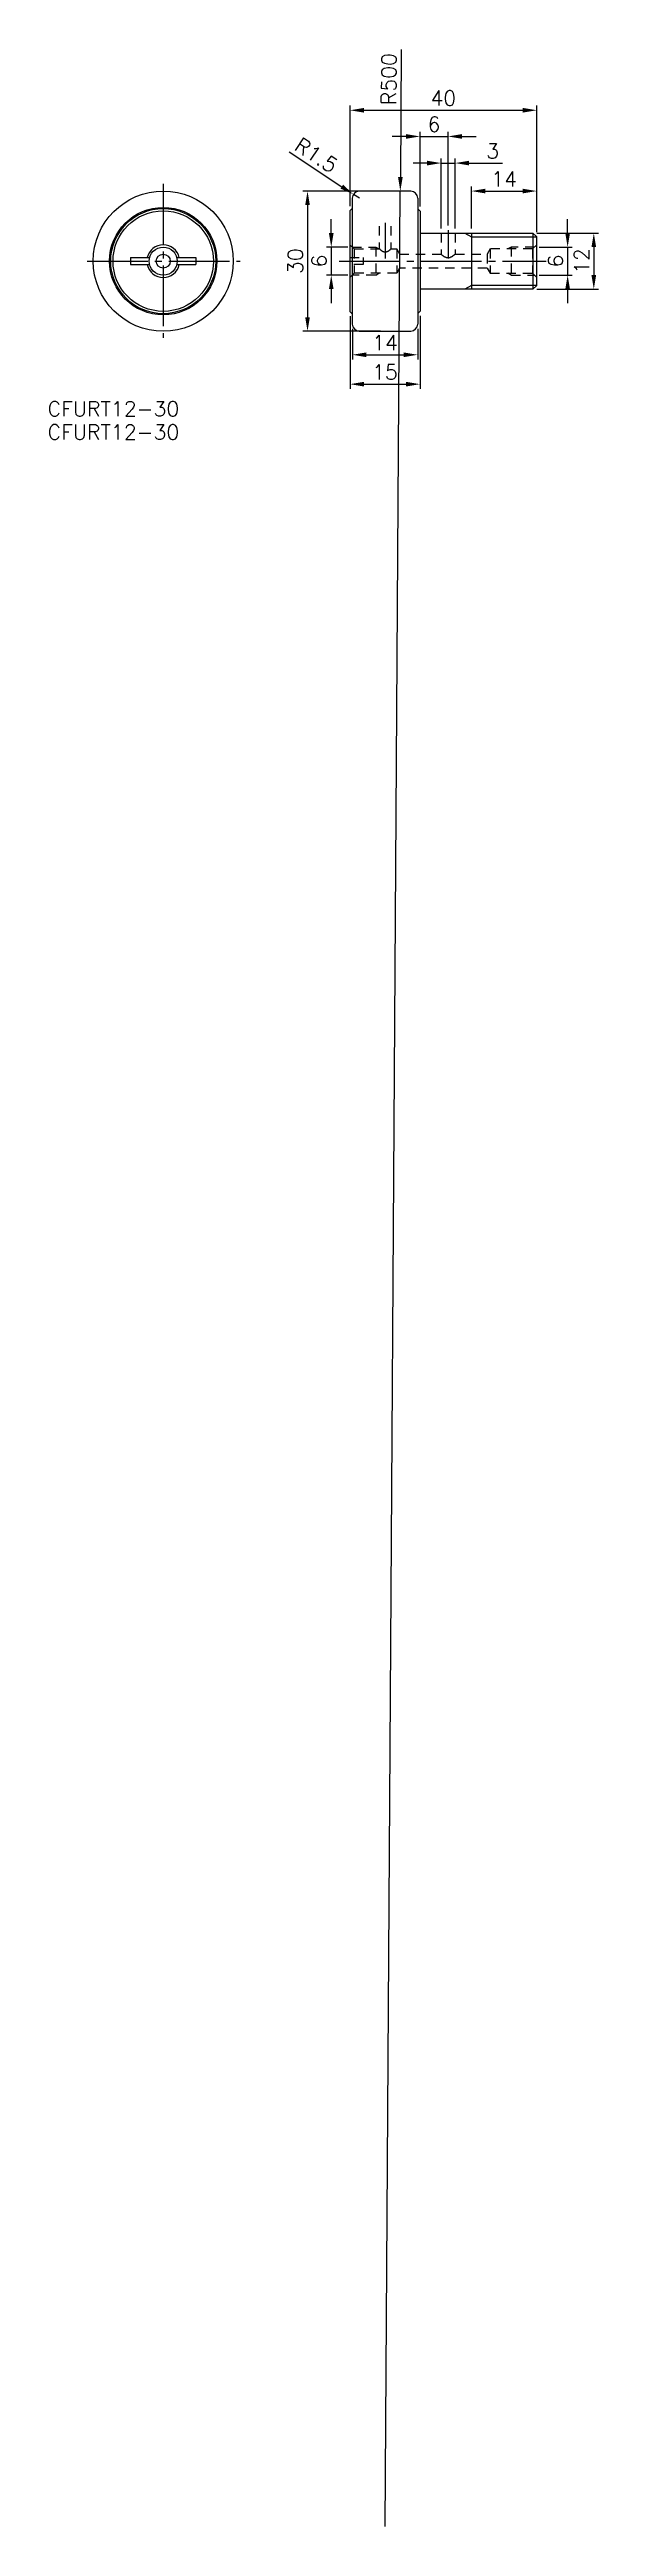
# Model space of a CAD drawing. Extents: x -13 to 104, y 110 to 640.
import ezdxf

# ---------------------------------------------------------------- set-up
doc = ezdxf.new("R2010")
doc.units = 0
doc.header["$MEASUREMENT"] = 0
doc.header["$PDMODE"] = 64
doc.linetypes.add('CENTER', pattern=[17.5, 13, -1.5, 1.5, -1.5])
doc.linetypes.add('DASHED', pattern=[3.5, 2, -1.5])
doc.layers.get('0').update_dxf_attribs({"linetype": 'CONTINUOUS'})
doc.layers.get('DEFPOINTS').update_dxf_attribs({"linetype": 'CONTINUOUS'})
doc.layers.add('CENTER', color=1, linetype='CENTER')
doc.layers.add('SIZE', color=7, linetype='CONTINUOUS')
doc.styles.get("Standard").update_dxf_attribs({"font": 'txt.shx', "bigfont": '@extfont2.shx'})
doc.dimstyles.new('MISUMI', dxfattribs={"dimtxt": 3.2, "dimasz": 3, "dimexe": 1, "dimexo": 1, "dimgap": 1, "dimtad": 1, "dimdsep": 46, "dimtxsty": 'STANDARD', "dimcen": 0, "dimadec": 0, "dimazin": 0, "dimtfac": 0.6, "dimtix": 1, "dimtmove": 2, "dimatfit": 3, "dimfxl": 1, "dimtvp": 1, "dimtolj": 1, "dimarcsym": 0})

# ---------------------------------------------------------------- blocks, each defined once
blk = doc.blocks.new('*D8')
at = {"layer": 'DEFPOINTS', "color": 0, "linetype": 'Continuous'}
for p in [(58.48, 609.82), (41.88, 579.82), (58.48, 579.82)]:
    blk.add_point(p, dxfattribs=at)
at = {"layer": 'SIZE', "color": 0, "linetype": 'Continuous', "lineweight": -2}
for p, q in [((57.48, 609.82), (40.88, 609.82)), ((41.88, 606.82), (41.88, 582.82)), ((57.48, 579.82), (40.88, 579.82))]:
    blk.add_line(p, q, dxfattribs=at)
at = {"layer": 'SIZE', "color": 0, "linetype": 'Continuous'}
for points in [[(41.38, 606.82), (42.38, 606.82), (41.88, 609.82)], [(41.38, 582.82), (42.38, 582.82), (41.88, 579.82)]]:
    blk.add_solid(points, dxfattribs=at)
at = {"layer": 'SIZE', "color": 0, "linetype": 'Continuous', "insert": (39.28, 594.82), "char_height": 3.2, "attachment_point": 5, "rotation": 90}
blk.add_mtext('\\A1;30', dxfattribs=at)
blk = doc.blocks.new('*D9')
at = {"layer": 'DEFPOINTS', "color": 0, "linetype": 'Continuous'}
for p in [(51.48, 597.82), (46.96, 591.82), (51.48, 591.82)]:
    blk.add_point(p, dxfattribs=at)
at = {"layer": 'SIZE', "color": 0, "linetype": 'Continuous', "lineweight": -2}
for p, q in [((46.96, 600.82), (46.96, 603.82)), ((50.48, 597.82), (45.96, 597.82)), ((46.96, 597.82), (46.96, 591.82)), ((50.48, 591.82), (45.96, 591.82)), ((46.96, 588.82), (46.96, 585.82))]:
    blk.add_line(p, q, dxfattribs=at)
at = {"layer": 'SIZE', "color": 0, "linetype": 'Continuous'}
for points in [[(46.46, 600.82), (47.46, 600.82), (46.96, 597.82)], [(46.46, 588.82), (47.46, 588.82), (46.96, 591.82)]]:
    blk.add_solid(points, dxfattribs=at)
at = {"layer": 'SIZE', "color": 0, "linetype": 'Continuous', "insert": (44.36, 594.82), "char_height": 3.2, "attachment_point": 5, "rotation": 90}
blk.add_mtext('\\A1;6', dxfattribs=at)
blk = doc.blocks.new('*D10')
at = {"layer": 'DEFPOINTS', "color": 0, "linetype": 'Continuous'}
for p in [(51.48, 581.35), (65.48, 581.35), (65.48, 574.77)]:
    blk.add_point(p, dxfattribs=at)
at = {"layer": 'SIZE', "color": 0, "linetype": 'Continuous', "lineweight": -2}
for p, q in [((51.48, 580.35), (51.48, 573.77)), ((65.48, 580.35), (65.48, 573.77)), ((54.48, 574.77), (62.48, 574.77))]:
    blk.add_line(p, q, dxfattribs=at)
at = {"layer": 'SIZE', "color": 0, "linetype": 'Continuous'}
for points in [[(54.48, 575.27), (54.48, 574.27), (51.48, 574.77)], [(62.48, 575.27), (62.48, 574.27), (65.48, 574.77)]]:
    blk.add_solid(points, dxfattribs=at)
at = {"layer": 'SIZE', "color": 0, "linetype": 'Continuous', "insert": (58.48, 577.37), "char_height": 3.2, "attachment_point": 5}
blk.add_mtext('\\A1;14', dxfattribs=at)
blk = doc.blocks.new('*D11')
at = {"layer": 'DEFPOINTS', "color": 0, "linetype": 'Continuous'}
for p in [(50.98, 584.07), (65.98, 584.12), (65.98, 568.48)]:
    blk.add_point(p, dxfattribs=at)
at = {"layer": 'SIZE', "color": 0, "linetype": 'Continuous', "lineweight": -2}
for p, q in [((50.98, 583.07), (50.98, 567.48)), ((65.98, 583.12), (65.98, 567.48)), ((53.98, 568.48), (62.98, 568.48))]:
    blk.add_line(p, q, dxfattribs=at)
at = {"layer": 'SIZE', "color": 0, "linetype": 'Continuous'}
for points in [[(53.98, 568.98), (53.98, 567.98), (50.98, 568.48)], [(62.98, 568.98), (62.98, 567.98), (65.98, 568.48)]]:
    blk.add_solid(points, dxfattribs=at)
at = {"layer": 'SIZE', "color": 0, "linetype": 'Continuous', "insert": (58.48, 571.08), "char_height": 3.2, "attachment_point": 5}
blk.add_mtext('\\A1;15', dxfattribs=at)
blk = doc.blocks.new('*D12')
at = {"layer": 'DEFPOINTS', "color": 0, "linetype": 'Continuous'}
for p in [(89.98, 600.82), (89.98, 588.82), (103.2, 588.82)]:
    blk.add_point(p, dxfattribs=at)
at = {"layer": 'SIZE', "color": 0, "linetype": 'Continuous', "lineweight": -2}
for p, q in [((90.98, 600.82), (104.2, 600.82)), ((103.2, 597.82), (103.2, 591.82)), ((90.98, 588.82), (104.2, 588.82))]:
    blk.add_line(p, q, dxfattribs=at)
at = {"layer": 'SIZE', "color": 0, "linetype": 'Continuous'}
for points in [[(102.7, 597.82), (103.7, 597.82), (103.2, 600.82)], [(102.7, 591.82), (103.7, 591.82), (103.2, 588.82)]]:
    blk.add_solid(points, dxfattribs=at)
at = {"layer": 'SIZE', "color": 0, "linetype": 'Continuous', "insert": (100.6, 594.82), "char_height": 3.2, "attachment_point": 5, "rotation": 90}
blk.add_mtext('\\A1;12', dxfattribs=at)
blk = doc.blocks.new('*D13')
at = {"layer": 'DEFPOINTS', "color": 0, "linetype": 'Continuous'}
for p in [(90.98, 609.82), (76.98, 600.82), (90.98, 600)]:
    blk.add_point(p, dxfattribs=at)
at = {"layer": 'SIZE', "color": 0, "linetype": 'Continuous', "lineweight": -2}
for p, q in [((76.98, 601.82), (76.98, 610.82)), ((90.98, 601), (90.98, 610.82)), ((79.98, 609.82), (87.98, 609.82))]:
    blk.add_line(p, q, dxfattribs=at)
at = {"layer": 'SIZE', "color": 0, "linetype": 'Continuous'}
for points in [[(79.98, 610.32), (79.98, 609.32), (76.98, 609.82)], [(87.98, 610.32), (87.98, 609.32), (90.98, 609.82)]]:
    blk.add_solid(points, dxfattribs=at)
at = {"layer": 'SIZE', "color": 0, "linetype": 'Continuous', "insert": (83.98, 612.42), "char_height": 3.2, "attachment_point": 5}
blk.add_mtext('\\A1;14', dxfattribs=at)
blk = doc.blocks.new('*D14')
at = {"layer": 'DEFPOINTS', "color": 0, "linetype": 'Continuous'}
for p in [(90.98, 627.12), (50.98, 605.57), (90.98, 600)]:
    blk.add_point(p, dxfattribs=at)
at = {"layer": 'SIZE', "color": 0, "linetype": 'Continuous', "lineweight": -2}
for p, q in [((50.98, 606.57), (50.98, 628.12)), ((53.98, 627.12), (87.98, 627.12)), ((90.98, 601), (90.98, 628.12))]:
    blk.add_line(p, q, dxfattribs=at)
at = {"layer": 'SIZE', "color": 0, "linetype": 'Continuous'}
for points in [[(53.98, 627.62), (53.98, 626.62), (50.98, 627.12)], [(87.98, 627.62), (87.98, 626.62), (90.98, 627.12)]]:
    blk.add_solid(points, dxfattribs=at)
at = {"layer": 'SIZE', "color": 0, "linetype": 'Continuous', "insert": (70.98, 629.72), "char_height": 3.2, "attachment_point": 5}
blk.add_mtext('\\A1;40', dxfattribs=at)
blk = doc.blocks.new('*D16')
at = {"layer": 'DEFPOINTS', "color": 0, "linetype": 'Continuous'}
for p in [(71.98, 621.51), (65.98, 605.52), (71.98, 601.46)]:
    blk.add_point(p, dxfattribs=at)
at = {"layer": 'SIZE', "color": 0, "linetype": 'Continuous', "lineweight": -2}
for p, q in [((62.98, 621.51), (59.98, 621.51)), ((65.98, 606.52), (65.98, 622.51)), ((65.98, 621.51), (71.98, 621.51)), ((71.98, 602.46), (71.98, 622.51)), ((74.98, 621.51), (77.98, 621.51))]:
    blk.add_line(p, q, dxfattribs=at)
at = {"layer": 'SIZE', "color": 0, "linetype": 'Continuous'}
for points in [[(62.98, 622.01), (62.98, 621.01), (65.98, 621.51)], [(74.98, 622.01), (74.98, 621.01), (71.98, 621.51)]]:
    blk.add_solid(points, dxfattribs=at)
at = {"layer": 'SIZE', "color": 0, "linetype": 'Continuous', "insert": (68.98, 624.11), "char_height": 3.2, "attachment_point": 5}
blk.add_mtext('\\A1;6', dxfattribs=at)
blk = doc.blocks.new('*D17')
at = {"layer": 'DEFPOINTS', "color": 0, "linetype": 'Continuous'}
for p in [(73.48, 615.81), (70.48, 600.82), (73.48, 600.82)]:
    blk.add_point(p, dxfattribs=at)
at = {"layer": 'SIZE', "color": 0, "linetype": 'Continuous', "lineweight": -2}
for p, q in [((67.48, 615.81), (64.48, 615.81)), ((70.48, 601.82), (70.48, 616.81)), ((70.48, 615.81), (73.48, 615.81)), ((73.48, 601.82), (73.48, 616.81)), ((76.48, 615.81), (83.61, 615.81))]:
    blk.add_line(p, q, dxfattribs=at)
at = {"layer": 'SIZE', "color": 0, "linetype": 'Continuous'}
for points in [[(67.48, 616.31), (67.48, 615.31), (70.48, 615.81)], [(76.48, 616.31), (76.48, 615.31), (73.48, 615.81)]]:
    blk.add_solid(points, dxfattribs=at)
at = {"layer": 'SIZE', "color": 0, "linetype": 'Continuous', "insert": (81.54, 618.41), "char_height": 3.2, "attachment_point": 5}
blk.add_mtext('\\A1;3', dxfattribs=at)
blk = doc.blocks.new('*D19')
at = {"layer": 'DEFPOINTS', "color": 0, "linetype": 'Continuous'}
for p in [(90.48, 597.82), (90.48, 591.82), (97.59, 591.82)]:
    blk.add_point(p, dxfattribs=at)
at = {"layer": 'SIZE', "color": 0, "linetype": 'Continuous', "lineweight": -2}
for p, q in [((97.59, 600.82), (97.59, 603.82)), ((91.48, 597.82), (98.59, 597.82)), ((97.59, 597.82), (97.59, 591.82)), ((91.48, 591.82), (98.59, 591.82)), ((97.59, 588.82), (97.59, 585.82))]:
    blk.add_line(p, q, dxfattribs=at)
at = {"layer": 'SIZE', "color": 0, "linetype": 'Continuous'}
for points in [[(97.09, 600.82), (98.09, 600.82), (97.59, 597.82)], [(97.09, 588.82), (98.09, 588.82), (97.59, 591.82)]]:
    blk.add_solid(points, dxfattribs=at)
at = {"layer": 'SIZE', "color": 0, "linetype": 'Continuous', "insert": (94.99, 594.82), "char_height": 3.2, "attachment_point": 5, "rotation": 90}
blk.add_mtext('\\A1;6', dxfattribs=at)
blk = doc.blocks.new('*D20')
at = {"layer": 'DEFPOINTS', "color": 0, "linetype": 'Continuous'}
for p in [(61.75, 609.81), (58.48, 109.82)]:
    blk.add_point(p, dxfattribs=at)
at = {"layer": 'SIZE', "color": 0, "linetype": 'Continuous', "lineweight": -2}
for p, q in [((61.94, 640.12), (61.77, 612.81)), ((58.48, 109.82), (61.75, 609.81))]:
    blk.add_line(p, q, dxfattribs=at)
at = {"layer": 'SIZE', "color": 0, "linetype": 'Continuous'}
blk.add_solid([(61.27, 612.81), (62.27, 612.8), (61.75, 609.81)], dxfattribs=at)
at = {"layer": 'SIZE', "color": 0, "linetype": 'Continuous', "insert": (59.3, 633.8), "char_height": 3.2, "attachment_point": 5, "rotation": 89.6252}
blk.add_mtext('\\A1;R500', dxfattribs=at)
blk = doc.blocks.new('*D21')
at = {"layer": 'DEFPOINTS', "color": 0, "linetype": 'Continuous'}
for p in [(51.72, 609.11), (52.98, 608.29)]:
    blk.add_point(p, dxfattribs=at)
at = {"layer": 'SIZE', "color": 0, "linetype": 'Continuous', "lineweight": -2}
for p, q in [((37.92, 618.21), (49.22, 610.76)), ((52.98, 608.29), (51.72, 609.11))]:
    blk.add_line(p, q, dxfattribs=at)
at = {"layer": 'SIZE', "color": 0, "linetype": 'Continuous'}
blk.add_solid([(49.49, 611.18), (48.94, 610.35), (51.72, 609.11)], dxfattribs=at)
at = {"layer": 'SIZE', "color": 0, "linetype": 'Continuous', "insert": (43.75, 617.48), "char_height": 3.2, "attachment_point": 5, "rotation": 326.6009}
blk.add_mtext('\\A1;R1.5', dxfattribs=at)

msp = doc.modelspace()

# ---------------------------------------------------------------- linework, layer by layer
at = {"color": 7, "linetype": 'Continuous'}
for p, q in [((50.97549, 605.56618), (50.97549, 584.0662)), ((51.47551, 606.06617), (50.97551, 605.56617)), ((51.47549, 608.28585), (51.47549, 581.34654)), ((65.47549, 608.28585), (65.47549, 581.34654)), ((65.47549, 606.01618), (65.9755, 605.51617)), ((65.97549, 605.51618), (65.97549, 584.11616)), ((65.97549, 600.8162), (90.1635, 600.8162)), ((76.97549, 600.8162), (76.97549, 588.8162)), ((90.1635, 600.8162), (90.1635, 588.8162)), ((90.97549, 600.00418), (90.1635, 600.8162)), ((90.97549, 589.62819), (90.97549, 600.00418)), ((3.97549, 595.56619), (3.97549, 594.06619)), ((3.97549, 595.56619), (8.07075, 595.56619)), ((3.97549, 594.06619), (8.07075, 594.06619)), ((13.88023, 595.56619), (17.97549, 595.56619)), ((13.88023, 594.06619), (17.97549, 594.06619)), ((17.97549, 595.56619), (17.97549, 594.06619)), ((90.1635, 588.8162), (65.97549, 588.8162)), ((90.1635, 588.8162), (90.97549, 589.62819)), ((51.47548, 583.56619), (50.97547, 584.0662)), ((65.97551, 584.11618), (65.47551, 583.61617))]:
    msp.add_line(p, q, dxfattribs=at)
at = {"color": 3, "linetype": 'DASHED'}
for p, q in [((57.22549, 602.3162), (57.22549, 597.41619)), ((59.72549, 602.3162), (59.72549, 597.41619)), ((70.47549, 600.8162), (70.47549, 596.3162)), ((73.47549, 600.8162), (73.47549, 596.3162)), ((51.87548, 597.4162), (50.97549, 598.3162)), ((50.97549, 595.5662), (53.7755, 595.5662)), ((53.7755, 594.0662), (50.97549, 594.0662)), ((51.47549, 597.8162), (56.47549, 597.8162)), ((51.87548, 597.4162), (51.8755, 592.21619)), ((51.87548, 597.41619), (57.22549, 597.41619)), ((53.7755, 595.5662), (53.7755, 594.0662)), ((56.47549, 597.8162), (56.47549, 591.8162)), ((56.47549, 597.8162), (57.16832, 597.4162)), ((59.72549, 597.41619), (60.97549, 597.41619)), ((60.97549, 597.41621), (61.61058, 596.3162)), ((60.97549, 597.41619), (60.97549, 592.2162)), ((61.61058, 596.3162), (70.47549, 596.3162)), ((61.61058, 596.3162), (61.61058, 593.3162)), ((73.47549, 596.3162), (80.34041, 596.3162)), ((80.9755, 597.41621), (80.3404, 596.31619)), ((80.34041, 596.3162), (80.34041, 593.3162)), ((80.97549, 597.4162), (80.97549, 592.21619)), ((90.07551, 597.4162), (80.97549, 597.4162)), ((85.47549, 597.8162), (84.78267, 597.4162)), ((90.47549, 597.8162), (85.47549, 597.8162)), ((85.47549, 597.8162), (85.47549, 591.8162)), ((90.07551, 597.41619), (90.07549, 592.21619)), ((90.0755, 597.41619), (90.9755, 598.3162)), ((50.9755, 591.31618), (51.8755, 592.2162)), ((56.47549, 591.8162), (51.47549, 591.8162)), ((60.97549, 592.2162), (51.8755, 592.2162)), ((56.47549, 591.8162), (57.16831, 592.2162)), ((61.61058, 593.31619), (60.97552, 592.21623)), ((80.34041, 593.3162), (61.61058, 593.3162)), ((80.3404, 593.3162), (80.97547, 592.21624)), ((80.97549, 592.21619), (90.07549, 592.21619)), ((85.4755, 591.8162), (84.78268, 592.2162)), ((85.47549, 591.8162), (90.47549, 591.8162)), ((90.97549, 591.31619), (90.07549, 592.21619))]:
    msp.add_line(p, q, dxfattribs=at)
at = {"color": 3, "linetype": 'Continuous'}
for p, q in [((75.56905, 600.81619), (76.97551, 600.00417)), ((76.97549, 600.00418), (90.97549, 600.00418)), ((76.97552, 589.62821), (75.56906, 588.8162)), ((90.97549, 589.62819), (76.97549, 589.62819))]:
    msp.add_line(p, q, dxfattribs=at)
at = {"color": 3, "linetype": 'DASHED'}
for points in [[(57.34154, 597.41619, 0.106137181), (58.08197, 596.88017, 0.210475495), (58.97725, 596.88973, 0.100226267), (59.72549, 597.41619)], [(70.47549, 596.3162, 0.102224789), (71.41694, 595.67737, 0.199032728), (72.53399, 595.67735, 0.102235539), (73.47549, 596.3162)]]:
    msp.add_lwpolyline(points, format="xyb", dxfattribs=at)
at = {"color": 7, "linetype": 'Continuous'}
for radius in [15, 11.5, 11.25, 10.75, 3, 1.5]:
    msp.add_circle((10.97549, 594.81619), radius, dxfattribs=at)
for centre, radius, start, end in [((52.97549, 608.28585), 1.5, 90.6321638, 180.000005), ((58.47549, 109.8162), 500, 89.3678343, 90.6321638), ((63.97549, 608.28585), 1.5, 0, 89.3678343), ((10.97549, 594.81619), 3.5, 12.3736219, 167.6263387), ((10.97549, 594.81619), 3.5, 192.3736613, 347.6263576), ((52.97549, 581.34654), 1.5, 180.000005, 269.3678257), ((58.47549, 1079.8162), 500, 269.3678362, 270.6321657), ((63.97549, 581.34654), 1.5, 270.6321657, 0)]:
    msp.add_arc(centre, radius, start, end, dxfattribs=at)
at = {"layer": 'CENTER', "color": 1, "linetype": 'CENTER'}
for p, q in [((10.97549, 611.39663), (10.97549, 578.38429)), ((58.47549, 603.02906), (58.47549, 595.39862)), ((71.97549, 601.46219), (71.97549, 595.35689)), ((-5.30783, 594.81619), (27.48772, 594.81619)), ((48.64833, 594.8162), (92.98764, 594.8162))]:
    msp.add_line(p, q, dxfattribs=at)

# ---------------------------------------------------------------- texts
at = {"color": 7, "linetype": 'Continuous', "width": 1.008382}
for p in [(-13.79544, 561.59072), (-13.79544, 556.60842)]:
    msp.add_text('CFURT12-30', height=3.2, dxfattribs=at).set_placement(p)

# ---------------------------------------------------------------- dimensions: what is measured, and where the dimension line sits
at = {"layer": 'SIZE', "color": 7, "linetype": 'Continuous'}
dim = msp.add_radius_dim(center=(58.47549, 109.8162), mpoint=(61.74659, 609.8055), dimstyle='MISUMI', override={"dimdec": 4, "dimtdec": 4, "dimtmove": 0, "dimtzin": 0}, dxfattribs=at)
dim.commit()
dim.dimension.update_dxf_attribs({"geometry": '*D20', "text_midpoint": (61.90348, 633.78639), "dimtype": 164})
for base, p1, p2, picture, middle in [((90.97549, 627.11729), (50.97549, 605.56618), (90.97549, 600.00418), '*D14', (70.97549, 629.71729)), ((71.97549, 621.50887), (65.97549, 605.51618), (71.97549, 601.46219), '*D16', (68.97549, 624.10887)), ((90.97549, 609.8162), (76.97549, 600.81619), (90.97549, 600.00418), '*D13', (83.97549, 612.4162)), ((65.97549, 568.47899), (50.97551, 584.06616), (65.97549, 584.11616), '*D11', (58.4755, 571.07899)), ((65.47549, 574.76849), (51.47549, 581.34654), (65.47549, 581.34654), '*D10', (58.47549, 577.36849))]:
    dim = msp.add_linear_dim(base=base, p1=p1, p2=p2, dimstyle='MISUMI', override={"dimdec": 4, "dimtdec": 4, "dimtmove": 0, "dimtzin": 0}, dxfattribs=at)
    dim.commit()
    dim.dimension.update_dxf_attribs({"geometry": picture, "text_midpoint": middle})
dim = msp.add_radius_dim(center=(52.97549, 608.28585), mpoint=(51.72321, 609.11156), dimstyle='MISUMI', override={"dimdec": 4, "dimtdec": 4, "dimtmove": 0, "dimtzin": 0}, dxfattribs=at)
dim.commit()
dim.dimension.update_dxf_attribs({"geometry": '*D21', "text_midpoint": (43.74838, 617.48412)})
dim = msp.add_linear_dim(base=(73.47549, 615.80867), p1=(70.47549, 600.8162), p2=(73.47549, 600.8162), dimstyle='MISUMI', override={"dimdec": 4, "dimtdec": 4, "dimtmove": 0, "dimtzin": 0}, dxfattribs=at)
dim.commit()
dim.dimension.update_dxf_attribs({"geometry": '*D17', "text_midpoint": (81.54216, 615.80867), "dimtype": 160})
for base, p1, p2, picture, middle in [((41.87527, 579.8162), (58.47549, 609.8162), (58.47549, 579.8162), '*D8', (39.27527, 594.8162)), ((46.95986, 591.8162), (51.47549, 597.81619), (51.47549, 591.8162), '*D9', (44.35986, 594.81619)), ((97.59366, 591.8162), (90.47549, 597.8162), (90.47549, 591.8162), '*D19', (94.99366, 594.8162))]:
    dim = msp.add_linear_dim(base=base, p1=p1, p2=p2, angle=90, dimstyle='MISUMI', override={"dimdec": 4, "dimtdec": 4, "dimtmove": 0, "dimtzin": 0}, dxfattribs=at)
    dim.commit()
    dim.dimension.update_dxf_attribs({"geometry": picture, "text_midpoint": middle})
dim = msp.add_linear_dim(base=(103.1985, 588.8162), p1=(89.97549, 600.8162), p2=(89.97549, 588.8162), angle=90, dimstyle='MISUMI', override={"dimdec": 4, "dimtdec": 4, "dimtmove": 0, "dimtzin": 0}, dxfattribs=at)
dim.commit()
dim.dimension.update_dxf_attribs({"geometry": '*D12', "text_midpoint": (103.1985, 594.81619), "dimtype": 160})

doc.saveas('drawing.dxf')
